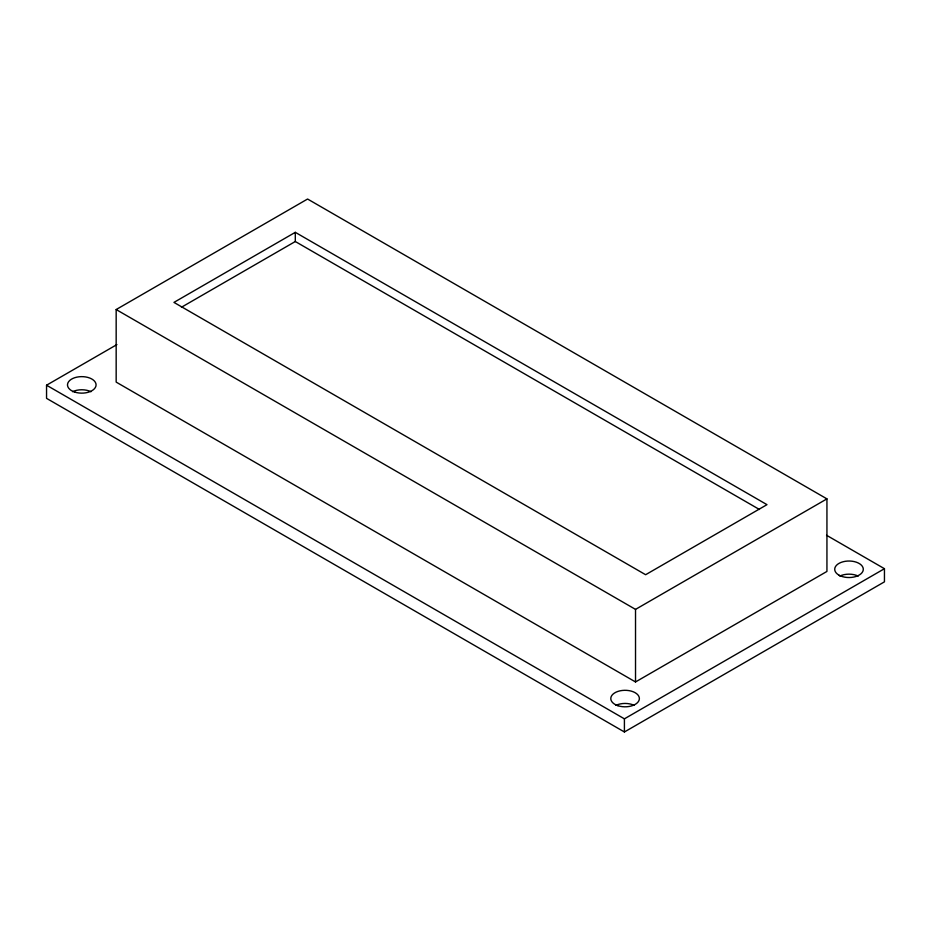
<?xml version="1.0" encoding="UTF-8"?>
<svg xmlns="http://www.w3.org/2000/svg" width="931" height="931" viewBox="0 0 931 931"><rect width="100%" height="100%" fill="white"/><g stroke="black" fill="none" stroke-linecap="round" stroke-linejoin="round"><path stroke-width="1.4" d="M116.166 309.546L307.579 199.025L826.937 498.876L826.937 571.436L635.524 681.957L116.166 382.106L116.166 309.546L635.524 609.386L826.937 498.876M295.302 232.331L173.946 302.4L645.625 574.718L766.981 504.66L295.302 232.331L295.302 241.513L759.428 509.478M181.452 307.242L295.302 241.513M826.542 535.267L884.45 568.701L884.45 581.84L624.41 731.975L46.55 398.352L46.55 385.213L116.899 344.598M46.55 385.213L624.41 718.837L884.45 568.701M635.524 609.386L635.524 681.957M624.41 718.837L624.41 731.975M72.583 391.695A14.302 8.263 0 0 1 90.982 391.695M615.88 705.372A14.302 8.263 0 0 1 634.267 705.372M839.797 576.091A14.302 8.263 0 0 1 858.196 576.091M617.928 705.71A14.302 8.263 0 0 0 639.376 698.553A14.302 8.263 0 0 0 617.928 691.407A14.302 8.263 0 0 0 617.928 705.71M838.889 575.114A14.302 8.263 0 0 0 862.816 571.413A14.302 8.263 0 0 0 845.301 561.3A14.302 8.263 0 0 0 838.889 575.114M74.631 392.044A14.302 8.263 0 0 0 96.079 384.887A14.302 8.263 0 0 0 74.631 377.742A14.302 8.263 0 0 0 74.631 392.044"/></g></svg>
